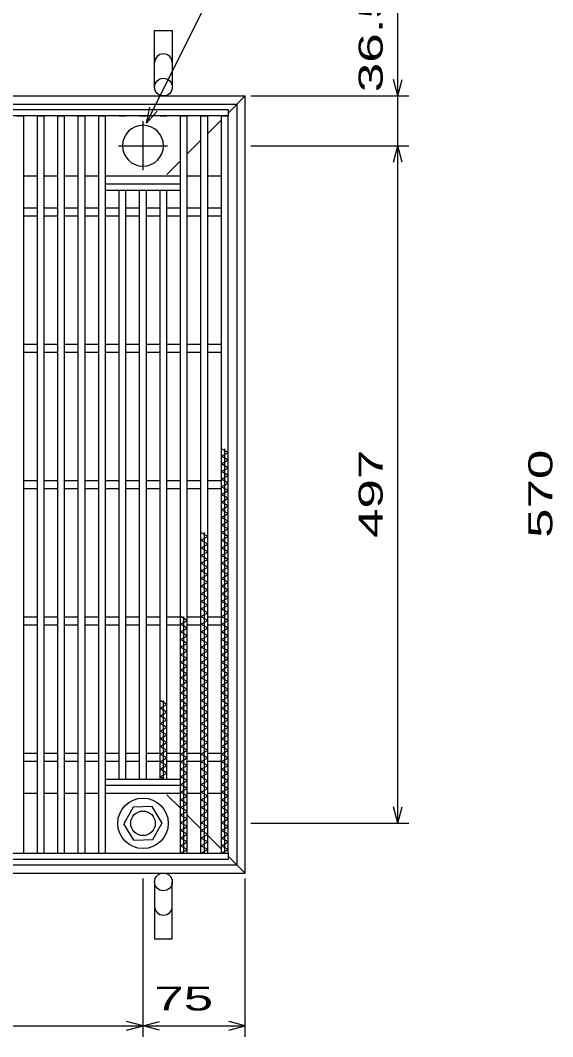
# Model space of a CAD drawing. Units: millimetres, scale not verified. Extents: x -1456 to 1385, y -1026 to 843.
# Drawn here: x -560 to -170, y -286 to 459 of the extents above; entities that cross this region are included whole.
import ezdxf
from ezdxf.enums import TextEntityAlignment as Align

# ---------------------------------------------------------------- set-up
doc = ezdxf.new("R2010")
doc.units = ezdxf.units.MM
doc.header["$LTSCALE"] = 8
doc.linetypes.add('CHAIN', pattern=[18.5, 12, -1.5, 3.5, -1.5])
doc.linetypes.add('DASHED', pattern=[7.5, 6, -1.5])
for name, color, linetype, lineweight in [('16', 3, 'Continuous', 25), ('19', 6, 'Continuous', 25), ('22', 4, 'Continuous', 25)]:
    doc.layers.add(name, color=color, linetype=linetype, lineweight=lineweight)
doc.styles.add('ベクトル', font='')
doc.styles.get('ベクトル').set_extended_font_data('ベクトル')

msp = doc.modelspace()

# ---------------------------------------------------------------- linework, layer by layer
at = {"layer": '16'}
for p, q in [((-953, 393.5), (-408, 393.5)), ((-408, 389), (-953, 389)), ((-563, 389), (-558, 389)), ((-558, -152), (-558, 389)), ((-548, -152), (-548, 389)), ((-548, 389), (-543, 389)), ((-543, -152), (-543, 389)), ((-533, -152), (-533, 389)), ((-533, 389), (-528, 389)), ((-528, -152), (-528, 389)), ((-518, -152), (-518, 389)), ((-518, 389), (-513, 389)), ((-513, -152), (-513, 389)), ((-503, -152), (-503, 389)), ((-503, 389), (-498, 389)), ((-498, -152), (-498, 389)), ((-488, 389), (-483, 389)), ((-473, 389), (-468, 389)), ((-458, 389), (-453, 389)), ((-443, -152), (-443, 389)), ((-443, 389), (-438, 389)), ((-438, -152), (-438, 389)), ((-428, -152), (-428, 389)), ((-428, 389), (-423, 389)), ((-423, -152), (-423, 389)), ((-413, -152), (-413, 389)), ((-413, 389), (-408, 389)), ((-408, 393.5), (-408, 389)), ((-408, -152), (-408, 389)), ((-558, 345), (-548, 345)), ((-543, 345), (-533, 345)), ((-528, 345), (-518, 345)), ((-513, 345), (-503, 345)), ((-498, 345), (-443, 345)), ((-438, 345), (-428, 345)), ((-423, 345), (-413, 345)), ((-498, 339), (-443, 339)), ((-498, 334.5), (-498, 339)), ((-443, 334.5), (-443, 339)), ((-498, 334.5), (-443, 334.5)), ((-488, -97.5), (-488, 334.5)), ((-483, -97.5), (-483, 334.5)), ((-473, -97.5), (-473, 334.5)), ((-468, -97.5), (-468, 334.5)), ((-458, -97.5), (-458, 334.5)), ((-453, -97.5), (-453, 334.5)), ((-558, 321.5), (-548, 321.5)), ((-543, 321.5), (-533, 321.5)), ((-528, 321.5), (-518, 321.5)), ((-513, 321.5), (-503, 321.5)), ((-498, 321.5), (-488, 321.5)), ((-483, 321.5), (-473, 321.5)), ((-468, 321.5), (-458, 321.5)), ((-453, 321.5), (-443, 321.5)), ((-438, 321.5), (-428, 321.5)), ((-423, 321.5), (-413, 321.5)), ((-558, 315.5), (-548, 315.5)), ((-543, 315.5), (-533, 315.5)), ((-528, 315.5), (-518, 315.5)), ((-513, 315.5), (-503, 315.5)), ((-498, 315.5), (-488, 315.5)), ((-483, 315.5), (-473, 315.5)), ((-468, 315.5), (-458, 315.5)), ((-453, 315.5), (-443, 315.5)), ((-438, 315.5), (-428, 315.5)), ((-423, 315.5), (-413, 315.5)), ((-558, 221.5), (-548, 221.5)), ((-543, 221.5), (-533, 221.5)), ((-528, 221.5), (-518, 221.5)), ((-513, 221.5), (-503, 221.5)), ((-498, 221.5), (-488, 221.5)), ((-483, 221.5), (-473, 221.5)), ((-468, 221.5), (-458, 221.5)), ((-453, 221.5), (-443, 221.5)), ((-438, 221.5), (-428, 221.5)), ((-423, 221.5), (-413, 221.5)), ((-558, 215.5), (-548, 215.5)), ((-543, 215.5), (-533, 215.5)), ((-528, 215.5), (-518, 215.5)), ((-513, 215.5), (-503, 215.5)), ((-498, 215.5), (-488, 215.5)), ((-483, 215.5), (-473, 215.5)), ((-468, 215.5), (-458, 215.5)), ((-453, 215.5), (-443, 215.5)), ((-438, 215.5), (-428, 215.5)), ((-423, 215.5), (-413, 215.5)), ((-408, 142), (-413, 144.8)), ((-413, 139.2), (-408, 142)), ((-410.5, -152), (-410.5, 144.8)), ((-408, 136.4), (-413, 139.2)), ((-413, 133.6), (-408, 136.4)), ((-408, 130.8), (-413, 133.6)), ((-413, 128), (-408, 130.8)), ((-408, 125.2), (-413, 128)), ((-558, 121.5), (-548, 121.5)), ((-543, 121.5), (-533, 121.5)), ((-528, 121.5), (-518, 121.5)), ((-513, 121.5), (-503, 121.5)), ((-498, 121.5), (-488, 121.5)), ((-483, 121.5), (-473, 121.5)), ((-468, 121.5), (-458, 121.5)), ((-453, 121.5), (-443, 121.5)), ((-438, 121.5), (-428, 121.5)), ((-423, 121.5), (-413, 121.5)), ((-413, 122.4), (-408, 125.2)), ((-408, 119.6), (-413, 122.4)), ((-413, 116.8), (-408, 119.6)), ((-558, 115.5), (-548, 115.5)), ((-543, 115.5), (-533, 115.5)), ((-528, 115.5), (-518, 115.5)), ((-513, 115.5), (-503, 115.5)), ((-498, 115.5), (-488, 115.5)), ((-483, 115.5), (-473, 115.5)), ((-468, 115.5), (-458, 115.5)), ((-453, 115.5), (-443, 115.5)), ((-438, 115.5), (-428, 115.5)), ((-423, 115.5), (-413, 115.5)), ((-408, 114), (-413, 116.8)), ((-413, 111.2), (-408, 114)), ((-408, 108.4), (-413, 111.2)), ((-413, 105.6), (-408, 108.4)), ((-408, 102.8), (-413, 105.6)), ((-413, 100), (-408, 102.8)), ((-408, 97.2), (-413, 100)), ((-413, 94.4), (-408, 97.2)), ((-408, 91.6), (-413, 94.4)), ((-413, 88.8), (-408, 91.6)), ((-423, 80.4), (-428, 83.2)), ((-425.5, -152), (-425.5, 83.2)), ((-408, 86), (-413, 88.8)), ((-413, 83.2), (-408, 86)), ((-408, 80.4), (-413, 83.2)), ((-428, 77.6), (-423, 80.4)), ((-423, 74.8), (-428, 77.6)), ((-428, 72), (-423, 74.8)), ((-413, 77.6), (-408, 80.4)), ((-408, 74.8), (-413, 77.6)), ((-413, 72), (-408, 74.8)), ((-423, 69.2), (-428, 72)), ((-428, 66.4), (-423, 69.2)), ((-408, 69.2), (-413, 72)), ((-413, 66.4), (-408, 69.2)), ((-423, 63.6), (-428, 66.4)), ((-428, 60.8), (-423, 63.6)), ((-423, 58), (-428, 60.8)), ((-408, 63.6), (-413, 66.4)), ((-413, 60.8), (-408, 63.6)), ((-408, 58), (-413, 60.8)), ((-428, 55.2), (-423, 58)), ((-423, 52.4), (-428, 55.2)), ((-428, 49.6), (-423, 52.4)), ((-413, 55.2), (-408, 58)), ((-408, 52.4), (-413, 55.2)), ((-413, 49.6), (-408, 52.4)), ((-423, 46.8), (-428, 49.6)), ((-428, 44), (-423, 46.8)), ((-408, 46.8), (-413, 49.6)), ((-413, 44), (-408, 46.8)), ((-423, 41.2), (-428, 44)), ((-428, 38.4), (-423, 41.2)), ((-423, 35.6), (-428, 38.4)), ((-408, 41.2), (-413, 44)), ((-413, 38.4), (-408, 41.2)), ((-408, 35.6), (-413, 38.4)), ((-428, 32.8), (-423, 35.6)), ((-423, 30), (-428, 32.8)), ((-428, 27.2), (-423, 30)), ((-413, 32.8), (-408, 35.6)), ((-408, 30), (-413, 32.8)), ((-413, 27.2), (-408, 30)), ((-423, 24.4), (-428, 27.2)), ((-428, 21.6), (-423, 24.4)), ((-408, 24.4), (-413, 27.2)), ((-413, 21.6), (-408, 24.4)), ((-558, 21.5), (-548, 21.5)), ((-558, 15.5), (-548, 15.5)), ((-543, 21.5), (-533, 21.5)), ((-543, 15.5), (-533, 15.5)), ((-528, 21.5), (-518, 21.5)), ((-528, 15.5), (-518, 15.5)), ((-513, 21.5), (-503, 21.5)), ((-513, 15.5), (-503, 15.5)), ((-498, 21.5), (-488, 21.5)), ((-498, 15.5), (-488, 15.5)), ((-483, 21.5), (-473, 21.5)), ((-483, 15.5), (-473, 15.5)), ((-468, 21.5), (-458, 21.5)), ((-468, 15.5), (-458, 15.5)), ((-453, 21.5), (-443, 21.5)), ((-453, 15.5), (-443, 15.5)), ((-438, 18.8), (-443, 21.6)), ((-443, 16), (-438, 18.8)), ((-438, 13.2), (-443, 16)), ((-440.5, -152), (-440.5, 21.6)), ((-438, 21.5), (-428, 21.5)), ((-438, 15.5), (-428, 15.5)), ((-423, 18.8), (-428, 21.6)), ((-428, 16), (-423, 18.8)), ((-423, 13.2), (-428, 16)), ((-423, 21.5), (-413, 21.5)), ((-423, 15.5), (-413, 15.5)), ((-408, 18.8), (-413, 21.6)), ((-413, 16), (-408, 18.8)), ((-408, 13.2), (-413, 16)), ((-443, 10.4), (-438, 13.2)), ((-438, 7.6), (-443, 10.4)), ((-443, 4.8), (-438, 7.6)), ((-428, 10.4), (-423, 13.2)), ((-423, 7.6), (-428, 10.4)), ((-428, 4.8), (-423, 7.6)), ((-413, 10.4), (-408, 13.2)), ((-408, 7.6), (-413, 10.4)), ((-413, 4.8), (-408, 7.6)), ((-438, 2), (-443, 4.8)), ((-443, -0.8), (-438, 2)), ((-423, 2), (-428, 4.8)), ((-428, -0.8), (-423, 2)), ((-408, 2), (-413, 4.8)), ((-413, -0.8), (-408, 2)), ((-438, -3.6), (-443, -0.8)), ((-443, -6.4), (-438, -3.6)), ((-438, -9.2), (-443, -6.4)), ((-423, -3.6), (-428, -0.8)), ((-428, -6.4), (-423, -3.6)), ((-423, -9.2), (-428, -6.4)), ((-408, -3.6), (-413, -0.8)), ((-413, -6.4), (-408, -3.6)), ((-408, -9.2), (-413, -6.4)), ((-443, -12), (-438, -9.2)), ((-438, -14.8), (-443, -12)), ((-443, -17.6), (-438, -14.8)), ((-428, -12), (-423, -9.2)), ((-423, -14.8), (-428, -12)), ((-428, -17.6), (-423, -14.8)), ((-413, -12), (-408, -9.2)), ((-408, -14.8), (-413, -12)), ((-413, -17.6), (-408, -14.8)), ((-438, -20.4), (-443, -17.6)), ((-443, -23.2), (-438, -20.4)), ((-423, -20.4), (-428, -17.6)), ((-428, -23.2), (-423, -20.4)), ((-408, -20.4), (-413, -17.6)), ((-413, -23.2), (-408, -20.4)), ((-438, -26), (-443, -23.2)), ((-443, -28.8), (-438, -26)), ((-438, -31.6), (-443, -28.8)), ((-423, -26), (-428, -23.2)), ((-428, -28.8), (-423, -26)), ((-423, -31.6), (-428, -28.8)), ((-408, -26), (-413, -23.2)), ((-413, -28.8), (-408, -26)), ((-408, -31.6), (-413, -28.8)), ((-443, -34.4), (-438, -31.6)), ((-438, -37.2), (-443, -34.4)), ((-443, -40), (-438, -37.2)), ((-428, -34.4), (-423, -31.6)), ((-423, -37.2), (-428, -34.4)), ((-428, -40), (-423, -37.2)), ((-413, -34.4), (-408, -31.6)), ((-408, -37.2), (-413, -34.4)), ((-413, -40), (-408, -37.2)), ((-453, -42.8), (-458, -40)), ((-458, -45.6), (-453, -42.8)), ((-455.5, -97.5), (-455.5, -40)), ((-438, -42.8), (-443, -40)), ((-443, -45.6), (-438, -42.8)), ((-423, -42.8), (-428, -40)), ((-428, -45.6), (-423, -42.8)), ((-408, -42.8), (-413, -40)), ((-413, -45.6), (-408, -42.8)), ((-453, -48.4), (-458, -45.6)), ((-458, -51.2), (-453, -48.4)), ((-453, -54), (-458, -51.2)), ((-438, -48.4), (-443, -45.6)), ((-443, -51.2), (-438, -48.4)), ((-438, -54), (-443, -51.2)), ((-423, -48.4), (-428, -45.6)), ((-428, -51.2), (-423, -48.4)), ((-423, -54), (-428, -51.2)), ((-408, -48.4), (-413, -45.6)), ((-413, -51.2), (-408, -48.4)), ((-408, -54), (-413, -51.2)), ((-458, -56.8), (-453, -54)), ((-453, -59.6), (-458, -56.8)), ((-458, -62.4), (-453, -59.6)), ((-443, -56.8), (-438, -54)), ((-438, -59.6), (-443, -56.8)), ((-443, -62.4), (-438, -59.6)), ((-428, -56.8), (-423, -54)), ((-423, -59.6), (-428, -56.8)), ((-428, -62.4), (-423, -59.6)), ((-413, -56.8), (-408, -54)), ((-408, -59.6), (-413, -56.8)), ((-413, -62.4), (-408, -59.6)), ((-453, -65.2), (-458, -62.4)), ((-458, -68), (-453, -65.2)), ((-438, -65.2), (-443, -62.4)), ((-443, -68), (-438, -65.2)), ((-423, -65.2), (-428, -62.4)), ((-428, -68), (-423, -65.2)), ((-408, -65.2), (-413, -62.4)), ((-413, -68), (-408, -65.2)), ((-453, -70.8), (-458, -68)), ((-458, -73.6), (-453, -70.8)), ((-453, -76.4), (-458, -73.6)), ((-438, -70.8), (-443, -68)), ((-443, -73.6), (-438, -70.8)), ((-438, -76.4), (-443, -73.6)), ((-423, -70.8), (-428, -68)), ((-428, -73.6), (-423, -70.8)), ((-423, -76.4), (-428, -73.6)), ((-408, -70.8), (-413, -68)), ((-413, -73.6), (-408, -70.8)), ((-408, -76.4), (-413, -73.6)), ((-558, -78.5), (-548, -78.5)), ((-543, -78.5), (-533, -78.5)), ((-528, -78.5), (-518, -78.5)), ((-513, -78.5), (-503, -78.5)), ((-498, -78.5), (-488, -78.5)), ((-483, -78.5), (-473, -78.5)), ((-468, -78.5), (-458, -78.5)), ((-458, -79.2), (-453, -76.4)), ((-453, -82), (-458, -79.2)), ((-458, -84.8), (-453, -82)), ((-453, -78.5), (-443, -78.5)), ((-443, -79.2), (-438, -76.4)), ((-438, -82), (-443, -79.2)), ((-443, -84.8), (-438, -82)), ((-438, -78.5), (-428, -78.5)), ((-428, -79.2), (-423, -76.4)), ((-423, -82), (-428, -79.2)), ((-428, -84.8), (-423, -82)), ((-423, -78.5), (-413, -78.5)), ((-413, -79.2), (-408, -76.4)), ((-408, -82), (-413, -79.2)), ((-413, -84.8), (-408, -82)), ((-558, -84.5), (-548, -84.5)), ((-543, -84.5), (-533, -84.5)), ((-528, -84.5), (-518, -84.5)), ((-513, -84.5), (-503, -84.5)), ((-498, -84.5), (-488, -84.5)), ((-483, -84.5), (-473, -84.5)), ((-468, -84.5), (-458, -84.5)), ((-453, -87.6), (-458, -84.8)), ((-458, -90.4), (-453, -87.6)), ((-453, -84.5), (-443, -84.5)), ((-438, -87.6), (-443, -84.8)), ((-443, -90.4), (-438, -87.6)), ((-438, -84.5), (-428, -84.5)), ((-423, -87.6), (-428, -84.8)), ((-428, -90.4), (-423, -87.6)), ((-423, -84.5), (-413, -84.5)), ((-408, -87.6), (-413, -84.8)), ((-413, -90.4), (-408, -87.6)), ((-453, -93.2), (-458, -90.4)), ((-458, -96), (-453, -93.2)), ((-455.32, -97.5), (-458, -96)), ((-438, -93.2), (-443, -90.4)), ((-443, -96), (-438, -93.2)), ((-438, -98.8), (-443, -96)), ((-423, -93.2), (-428, -90.4)), ((-428, -96), (-423, -93.2)), ((-423, -98.8), (-428, -96)), ((-408, -93.2), (-413, -90.4)), ((-413, -96), (-408, -93.2)), ((-408, -98.8), (-413, -96)), ((-498, -97.5), (-443, -97.5)), ((-498, -102), (-498, -97.5)), ((-498, -102), (-443, -102)), ((-443, -102), (-443, -97.5)), ((-443, -101.6), (-438, -98.8)), ((-438, -104.4), (-443, -101.6)), ((-428, -101.6), (-423, -98.8)), ((-423, -104.4), (-428, -101.6)), ((-413, -101.6), (-408, -98.8)), ((-408, -104.4), (-413, -101.6)), ((-558, -108), (-548, -108)), ((-543, -108), (-533, -108)), ((-528, -108), (-518, -108)), ((-513, -108), (-503, -108)), ((-498, -108), (-443, -108)), ((-443, -107.2), (-438, -104.4)), ((-438, -110), (-443, -107.2)), ((-443, -112.8), (-438, -110)), ((-438, -108), (-428, -108)), ((-428, -107.2), (-423, -104.4)), ((-423, -110), (-428, -107.2)), ((-428, -112.8), (-423, -110)), ((-423, -108), (-413, -108)), ((-413, -107.2), (-408, -104.4)), ((-408, -110), (-413, -107.2)), ((-413, -112.8), (-408, -110)), ((-477.79, -118.05), (-484.5, -130.34)), ((-463.8, -117.71), (-477.79, -118.05)), ((-456.5, -130), (-463.8, -117.71)), ((-438, -115.6), (-443, -112.8)), ((-443, -118.4), (-438, -115.6)), ((-438, -121.2), (-443, -118.4)), ((-423, -115.6), (-428, -112.8)), ((-428, -118.4), (-423, -115.6)), ((-423, -121.2), (-428, -118.4)), ((-408, -115.6), (-413, -112.8)), ((-413, -118.4), (-408, -115.6)), ((-408, -121.2), (-413, -118.4)), ((-443, -124), (-438, -121.2)), ((-438, -126.8), (-443, -124)), ((-428, -124), (-423, -121.2)), ((-423, -126.8), (-428, -124)), ((-413, -124), (-408, -121.2)), ((-408, -126.8), (-413, -124)), ((-477.2, -142.29), (-484.5, -130.34)), ((-463.21, -141.95), (-456.5, -129.66)), ((-443, -129.6), (-438, -126.8)), ((-438, -132.4), (-443, -129.6)), ((-443, -135.2), (-438, -132.4)), ((-428, -129.6), (-423, -126.8)), ((-423, -132.4), (-428, -129.6)), ((-428, -135.2), (-423, -132.4)), ((-413, -129.6), (-408, -126.8)), ((-408, -132.4), (-413, -129.6)), ((-413, -135.2), (-408, -132.4)), ((-438, -138), (-443, -135.2)), ((-443, -140.8), (-438, -138)), ((-438, -143.6), (-443, -140.8)), ((-423, -138), (-428, -135.2)), ((-428, -140.8), (-423, -138)), ((-423, -143.6), (-428, -140.8)), ((-408, -138), (-413, -135.2)), ((-413, -140.8), (-408, -138)), ((-408, -143.6), (-413, -140.8)), ((-477.2, -142.29), (-463.21, -141.95)), ((-443, -146.4), (-438, -143.6)), ((-438, -149.2), (-443, -146.4)), ((-428, -146.4), (-423, -143.6)), ((-423, -149.2), (-428, -146.4)), ((-413, -146.4), (-408, -143.6)), ((-408, -149.2), (-413, -146.4)), ((-953, -152), (-408, -152)), ((-408, -156.5), (-953, -156.5)), ((-563, -152), (-558, -152)), ((-548, -152), (-543, -152)), ((-533, -152), (-528, -152)), ((-518, -152), (-513, -152)), ((-503, -152), (-498, -152)), ((-488, -152), (-483, -152)), ((-473, -152), (-468, -152)), ((-458, -152), (-453, -152)), ((-443, -152), (-438, -149.2)), ((-443, -152), (-438, -152)), ((-428, -152), (-423, -149.2)), ((-428, -152), (-423, -152)), ((-413, -152), (-408, -149.2)), ((-413, -152), (-408, -152)), ((-408, -152), (-408, -156.5))]:
    msp.add_line(p, q, dxfattribs=at)
at = {"layer": '16', "linetype": 'CHAIN'}
for p, q in [((-470.5, 349), (-470.5, 385)), ((-488.5, 367), (-452.5, 367))]:
    msp.add_line(p, q, dxfattribs=at)
at = {"layer": '16'}
for radius in [18.5, 9]:
    msp.add_circle((-470.5, -130), radius, dxfattribs=at)
for start, end in [(90, 270), (270, 90)]:
    msp.add_arc((-470.5, 367), 15, start, end, dxfattribs=at)
at = {"layer": '19'}
for p, q in [((-462, 410), (-462, 451.62)), ((-462, 451.62), (-449, 451.62)), ((-449, 451.62), (-449, 410)), ((-965.5, 403.5), (-395.5, 403.5)), ((-395.5, -166.5), (-395.5, 403.5)), ((-959.5, 397.5), (-401.5, 397.5)), ((-401.5, -160.5), (-401.5, 397.5)), ((-959.5, -160.5), (-401.5, -160.5)), ((-965.5, -166.5), (-395.5, -166.5)), ((-462, -173), (-462, -214.62)), ((-449, -214.62), (-449, -173)), ((-462, -214.62), (-449, -214.62))]:
    msp.add_line(p, q, dxfattribs=at)
at = {"layer": '19', "linetype": 'DASHED'}
for p, q in [((-408, 391), (-395.5, 403.5)), ((-423, 376), (-413, 386)), ((-438, 361), (-428, 371)), ((-453, 346), (-443, 356)), ((-443, -119), (-453, -109)), ((-428, -134), (-438, -124)), ((-413, -149), (-423, -139)), ((-395.5, -166.5), (-408, -154))]:
    msp.add_line(p, q, dxfattribs=at)
at = {"layer": '19'}
for centre in [(-455.5, 410), (-455.5, -173)]:
    msp.add_circle(centre, 6.5, dxfattribs=at)
for centre, start, end in [((-455.5, 427.84), 0, 180), ((-455.5, -190.84), 180, 0)]:
    msp.add_arc(centre, 6.5, start, end, dxfattribs=at)
at = {"layer": '22'}
for p, q in [((-468, 383.6), (-404, 511.6)), ((-283.5, 403.5), (-283.5, 499.5)), ((-283.5, 403.5), (-286.7, 415.5)), ((-283.5, 403.5), (-280.3, 415.5)), ((-391.5, 403.5), (-275.5, 403.5)), ((-283.5, 367), (-283.5, 403.5)), ((-468, 383.6), (-465.6, 395.28)), ((-468, 383.6), (-460, 392.4)), ((-391.5, 367), (-275.5, 367)), ((-286.7, 355), (-283.5, 367)), ((-280.3, 355), (-283.5, 367)), ((-283.5, -130), (-283.5, 367)), ((-283.5, -130), (-286.7, -118)), ((-283.5, -130), (-280.3, -118)), ((-391.5, -130), (-275.5, -130)), ((-470.5, -286.5), (-470.5, -170.5)), ((-395.5, -286.5), (-395.5, -170.5)), ((-470.5, -278.5), (-482.5, -275.3)), ((-470.5, -278.5), (-458.5, -275.3)), ((-395.5, -278.5), (-407.5, -275.3)), ((-890.5, -278.5), (-470.5, -278.5)), ((-482.5, -281.7), (-470.5, -278.5)), ((-458.5, -281.7), (-470.5, -278.5)), ((-470.5, -278.5), (-395.5, -278.5)), ((-407.5, -281.7), (-395.5, -278.5))]:
    msp.add_line(p, q, dxfattribs=at)

# ---------------------------------------------------------------- texts
at = {"layer": '22', "color": 2, "style": 'ベクトル', "width": 1.65}
for s, p in [(' 36.5 ', (-303.5, 395.5)), (' 497 ', (-303.5, 68.5)), (' 570 ', (-179, 68.5))]:
    msp.add_text(s, height=17.6, rotation=90, dxfattribs=at).set_placement(p, align=Align.MIDDLE_LEFT)
msp.add_text(' 75 ', height=17.6, dxfattribs=at).set_placement((-473, -258.5), align=Align.MIDDLE_LEFT)

doc.saveas('drawing.dxf')
